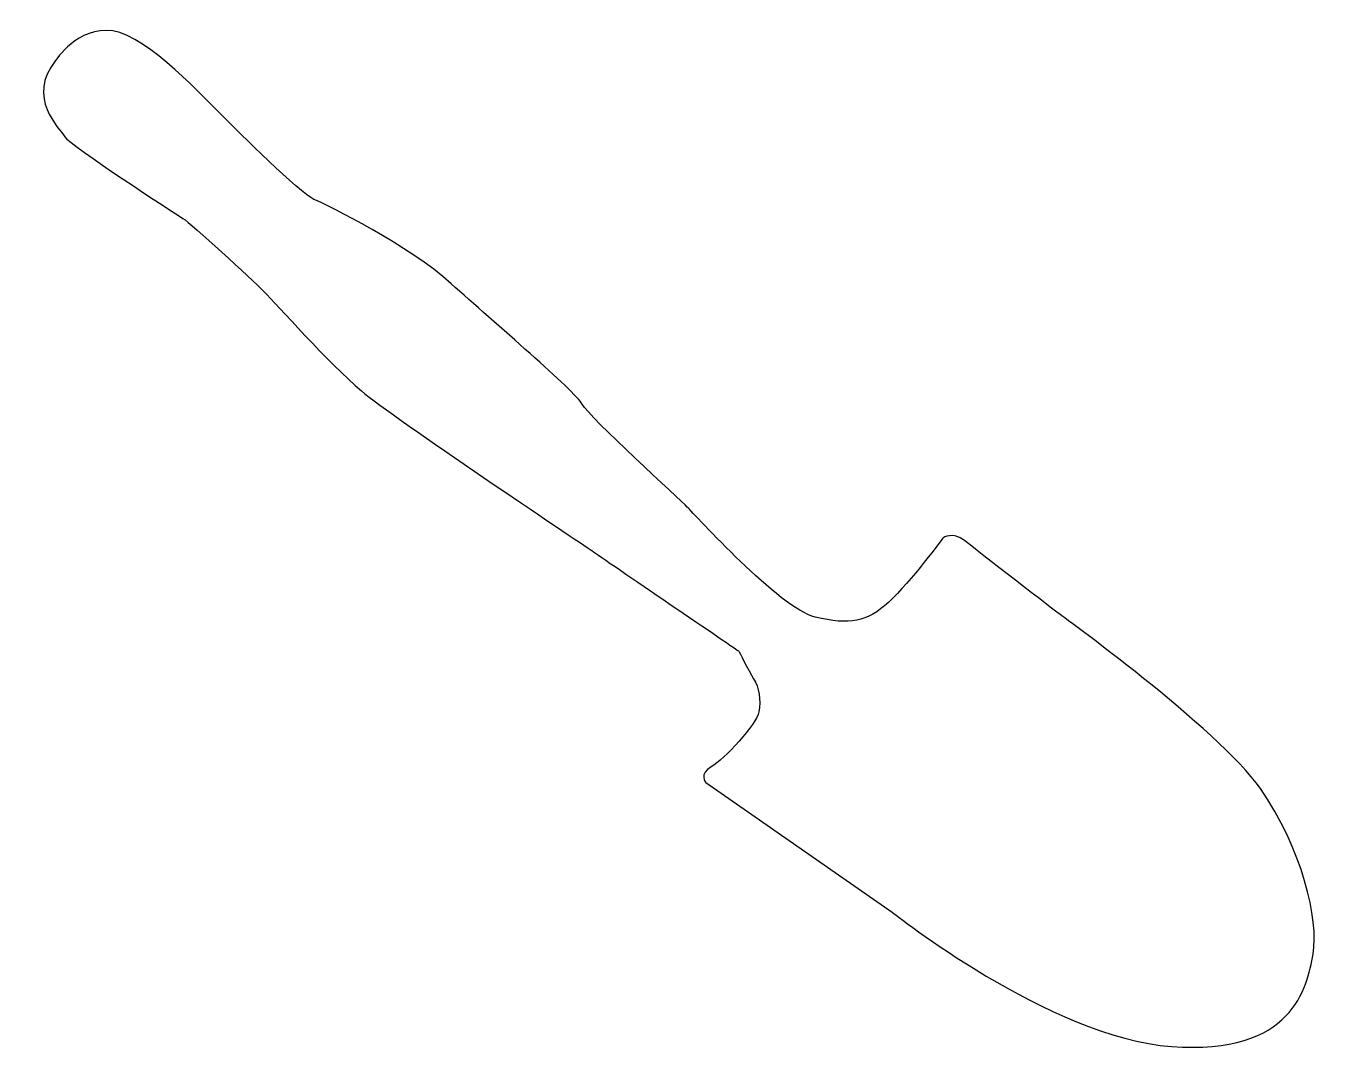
# Model space of a CAD drawing. Header units: centimetres. Extents: x -8 to 7.9, y -6.4 to 6.3.
import ezdxf

# ---------------------------------------------------------------- set-up
doc = ezdxf.new("R2010")
doc.units = ezdxf.units.CM
doc.header["$MEASUREMENT"] = 0
doc.layers.add('Camada 1', color=7, linetype='Continuous')

msp = doc.modelspace()

# ---------------------------------------------------------------- linework, layer by layer
at = {"layer": 'Camada 1'}
msp.add_open_spline([(4.66646, -0.91171), (4.66646, -0.91171), (6.648, -2.33988), (7.16045, -3.07441), (7.16045, -3.07441), (7.67258, -3.80916), (7.88348, -4.6931), (7.80923, -5.11297), (7.80923, -5.11297), (7.73464, -5.53271), (7.56198, -6.35794), (6.06639, -6.25158), (6.06639, -6.25158), (4.57067, -6.14543), (2.62493, -4.59518), (2.62493, -4.59518), (2.62493, -4.59518), (2.62493, -4.59518), (0.33192, -3.00183), (0.33192, -3.00183), (0.33192, -3.00183), (0.33192, -3.00183), (0.24122, -2.89356), (0.39926, -2.80704), (0.39926, -2.80704), (0.55722, -2.7206), (0.95981, -2.27935), (0.98537, -2.13121), (0.98537, -2.13121), (1.01082, -1.98296), (0.98664, -1.83051), (0.92057, -1.72415), (0.92057, -1.72415), (0.85495, -1.6181), (0.7375, -1.38207), (0.7375, -1.38207), (0.7375, -1.38207), (0.7375, -1.38207), (-0.9072, -0.25942), (-1.07249, -0.14456), (-1.07249, -0.14456), (-1.23793, -0.02978), (-3.51282, 1.4866), (-3.90978, 1.82243), (-3.90978, 1.82243), (-4.30658, 2.15827), (-4.95708, 2.89264), (-5.10686, 3.0438), (-5.10686, 3.0438), (-5.25643, 3.19464), (-6.01089, 3.88814), (-6.10606, 3.94666), (-6.10606, 3.94666), (-6.20138, 4.00514), (-7.49446, 4.84594), (-7.56036, 4.95201), (-7.56036, 4.95201), (-7.6263, 5.05803), (-8.0405, 5.43305), (-7.6744, 5.89009), (-7.6744, 5.89009), (-7.6744, 5.89009), (-7.40288, 6.31766), (-6.96942, 6.25463), (-6.96942, 6.25463), (-6.53614, 6.19153), (-5.81533, 5.40095), (-5.61922, 5.20802), (-5.61922, 5.20802), (-5.42277, 5.01509), (-4.6741, 4.25973), (-4.49278, 4.18133), (-4.49278, 4.18133), (-4.31167, 4.10251), (-3.32602, 3.61467), (-2.80307, 3.14244), (-2.80307, 3.14244), (-2.28033, 2.67026), (-1.27672, 1.81712), (-1.19041, 1.65887), (-1.19041, 1.65887), (-1.10373, 1.50099), (0.02255, 0.47417), (0.10322, 0.39167), (0.10322, 0.39167), (0.18379, 0.30925), (1.24707, -0.86251), (1.67739, -0.96289), (1.67739, -0.96289), (2.10747, -1.06327), (2.31078, -1.0311), (2.5838, -0.77908), (2.5838, -0.77908), (2.85651, -0.52736), (3.25537, 0.01472), (3.25537, 0.01472), (3.25537, 0.01472), (3.25537, 0.01472), (3.37504, 0.09187), (3.51583, -0.02068), (3.51583, -0.02068), (3.65625, -0.13339), (4.66646, -0.91171), (4.66646, -0.91171)], degree=3, knots=[0, 0, 0, 0, 0.03703704, 0.03703704, 0.03703704, 0.03703704, 0.07407407, 0.07407407, 0.07407407, 0.07407407, 0.11111111, 0.11111111, 0.11111111, 0.11111111, 0.14814815, 0.14814815, 0.14814815, 0.14814815, 0.18518519, 0.18518519, 0.18518519, 0.18518519, 0.22222222, 0.22222222, 0.22222222, 0.22222222, 0.25925926, 0.25925926, 0.25925926, 0.25925926, 0.2962963, 0.2962963, 0.2962963, 0.2962963, 0.33333333, 0.33333333, 0.33333333, 0.33333333, 0.37037037, 0.37037037, 0.37037037, 0.37037037, 0.40740741, 0.40740741, 0.40740741, 0.40740741, 0.44444444, 0.44444444, 0.44444444, 0.44444444, 0.48148148, 0.48148148, 0.48148148, 0.48148148, 0.51851852, 0.51851852, 0.51851852, 0.51851852, 0.55555556, 0.55555556, 0.55555556, 0.55555556, 0.59259259, 0.59259259, 0.59259259, 0.59259259, 0.62962963, 0.62962963, 0.62962963, 0.62962963, 0.66666667, 0.66666667, 0.66666667, 0.66666667, 0.7037037, 0.7037037, 0.7037037, 0.7037037, 0.74074074, 0.74074074, 0.74074074, 0.74074074, 0.77777778, 0.77777778, 0.77777778, 0.77777778, 0.81481481, 0.81481481, 0.81481481, 0.81481481, 0.85185185, 0.85185185, 0.85185185, 0.85185185, 0.88888889, 0.88888889, 0.88888889, 0.88888889, 0.92592593, 0.92592593, 0.92592593, 0.92592593, 1, 1, 1, 1], dxfattribs=at)

doc.saveas('drawing.dxf')
